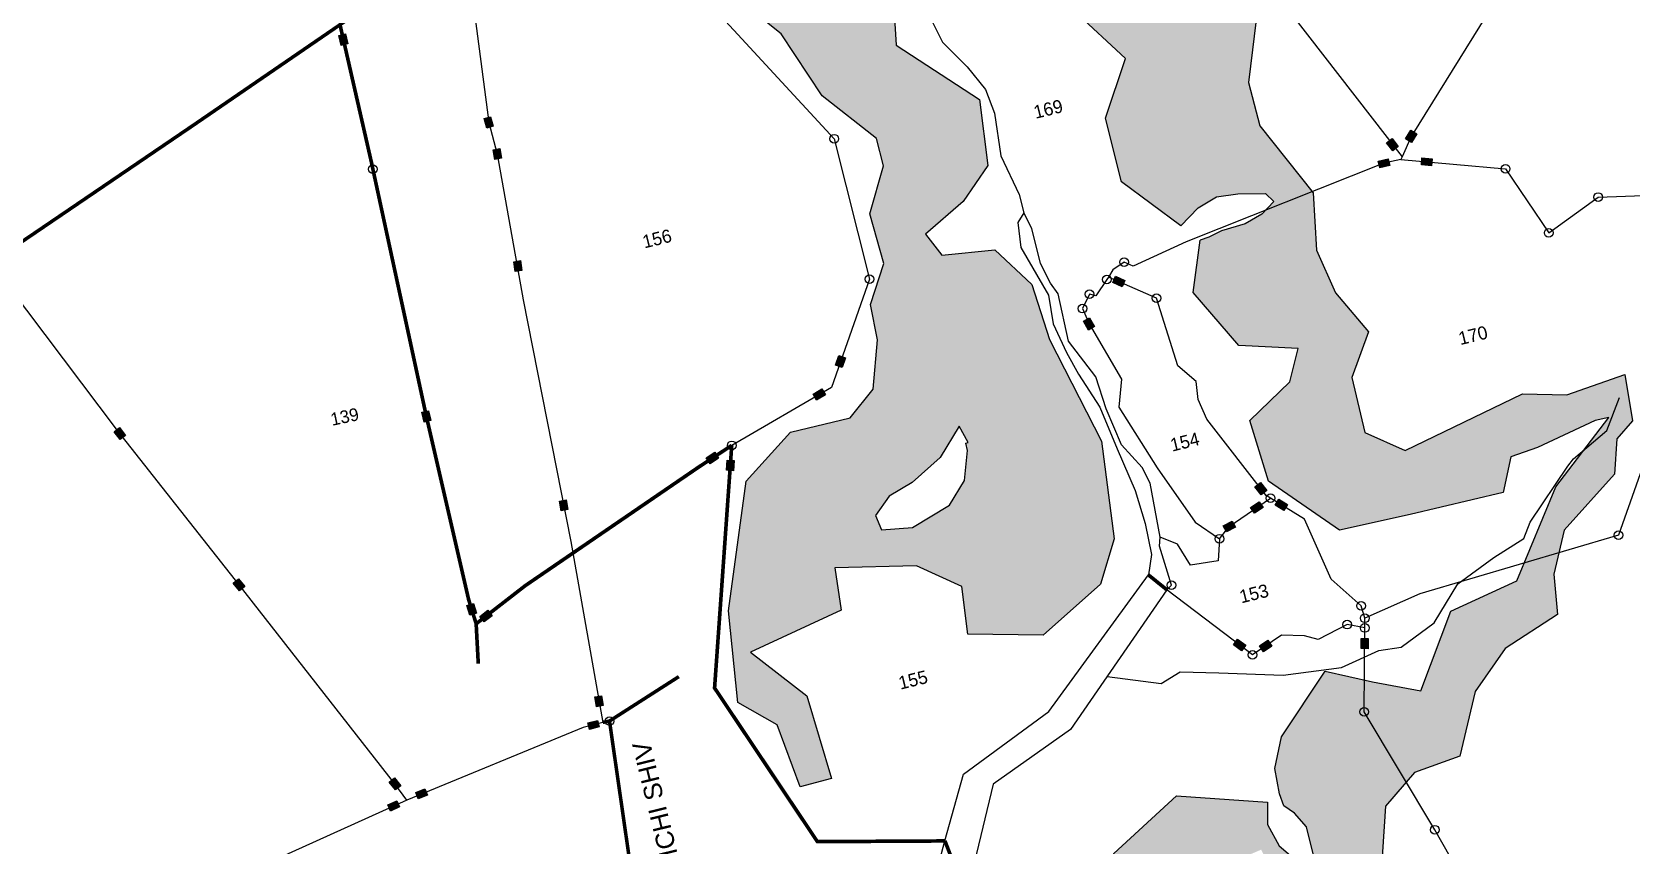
# Model space of a CAD drawing. Header units: metres. Extents: x 314244 to 319090, y 1897847 to 1902845.
# Drawn here: x 315878 to 317015, y 1901303 to 1901882 of the extents above; entities that cross this region are included whole.
import ezdxf

# ---------------------------------------------------------------- set-up
doc = ezdxf.new("R2010")
doc.units = ezdxf.units.M
doc.header["$MEASUREMENT"] = 0
doc.linetypes.add('DASHDOT', pattern=[1, 0.5, -0.25, 0, -0.25])
doc.linetypes.add('DIVIDE', pattern=[1.25, 0.5, -0.25, 0, -0.25, 0, -0.25])
for name, color, linetype in [('LINE_WATER', 4, 'Continuous'), ('OFF', 1, 'Continuous'), ('POLY_HATCH', 12, 'Continuous'), ('POLY_PARCEL', 6, 'Continuous'), ('POLY_WATER', 4, 'Continuous'), ('SYM_STONE', 1, 'Continuous'), ('TEXT_MAPOUT', 7, 'Continuous'), ('TEXT_PARCEL', 7, 'Continuous'), ('V_BOUND_LINE', 7, 'Continuous'), ('V_BOUND_STREAM_LINE', 7, 'DASHDOT'), ('V_DIVIDE_LINE', 7, 'DIVIDE')]:
    doc.layers.add(name, color=color, linetype=linetype)
doc.styles.get("Standard").update_dxf_attribs({"font": 'arial.ttf'})
doc.styles.add('TEXT_MAP', font='KRDEV050.TTF')

# ---------------------------------------------------------------- blocks, each defined once
blk = doc.blocks.new('STONESQUAREFILLED')
blk.add_hatch(color=256).paths.add_polyline_path([(0.7, -0.48), (0.7, 0.48), (-0.7, 0.48), (-0.7, -0.48)])
blk.add_lwpolyline([(-0.7, 0.48), (0.7, 0.48), (0.7, -0.48), (-0.7, -0.48)], close=True)
blk = doc.blocks.new('STONE')
blk.add_circle((0, 0), 0.851)

msp = doc.modelspace()

# ---------------------------------------------------------------- hatches: boundary and pattern name
at = {"layer": 'POLY_HATCH'}
h = msp.add_hatch(dxfattribs=at)
h.set_pattern_fill('ZIGZAG', color=256, scale=5.181519, angle=13.8093, style=0)
h.set_pattern_definition([(13.80926, (316196.78, 1897551.823), (12.049036, 19.90258), [16.45132, -16.45132]), (103.80926, (316212.756, 1897555.75), (-19.90258, 12.049036), [16.45132, -16.45132])])
h.paths.add_polyline_path([(316860.9, 1901355), (316893.2, 1901366.6), (316904.2, 1901412.5), (316925.4, 1901443.2), (316962.7, 1901467.3), (316960.1, 1901496.1), (316967.4, 1901527.4), (317003.3, 1901567.3), (317004.9, 1901592.4), (317015.9, 1901605.2), (317010.6, 1901638.2), (316969.3, 1901623.6), (316937.9, 1901624.4), (316854.3, 1901584), (316825.7, 1901596.8), (316816.5, 1901636.1), (316828.3, 1901668.5), (316804.9, 1901696.3), (316791.4, 1901726.5), (316789, 1901767.5), (316751, 1901815.1), (316743.1, 1901845.8), (316749.9, 1901902), (316735.1, 1901931.1), (316725.1, 1901953.3), (316735.1, 1901990), (316730.6, 1902023.3), (316696.8, 1902076.7), (316694, 1902112.8), (316647.1, 1902121), (316610.7, 1902109.3), (316571.2, 1902126.6), (316557.3, 1902148.7), (316503.8, 1902180.3), (316497.9, 1902199.5), (316494.3, 1902232.1), (316466.3, 1902249), (316457, 1902268.9), (316452.4, 1902295.7), (316456, 1902312.3), (316411.2, 1902338.1), (316402.4, 1902355.7), (316392, 1902380.2), (316366.5, 1902409.8), (316337.9, 1902438.8), (316332.3, 1902464.9), (316314.5, 1902456.8), (316315.5, 1902447.8), (316323, 1902415.3), (316359.1, 1902392.3), (316356.4, 1902365.4), (316332.7, 1902341.4), (316344.4, 1902295.4), (316390, 1902282.8), (316370.4, 1902255.7), (316358.2, 1902250), (316361.7, 1902238.1), (316367, 1902223.1), (316379.1, 1902204), (316397.6, 1902192.1), (316412.6, 1902190.9), (316425.9, 1902186.8), (316439.5, 1902177.9), (316446.8, 1902161.7), (316456.2, 1902143.5), (316470, 1902130.6), (316493.1, 1902123.2), (316516.7, 1902127.8), (316555.9, 1902088.5), (316619.2, 1902073), (316667.1, 1902094.1), (316663.6, 1902070.2), (316684.3, 1902033.7), (316639.5, 1902010.2), (316591.4, 1901970.5), (316593.1, 1901939), (316619.3, 1901896.6), (316655.5, 1901863), (316641.3, 1901820.4), (316652.8, 1901775.2), (316695, 1901743.8), (316707.3, 1901756.7), (316720.3, 1901764.6), (316735.5, 1901766.7), (316755, 1901766.8), (316761.1, 1901761.3), (316752.4, 1901752.1), (316740.7, 1901745.3), (316723.9, 1901740.4), (316714.8, 1901735.8), (316708.7, 1901733.6), (316703.7, 1901696.4), (316736, 1901658.7), (316778.2, 1901656.6), (316772.3, 1901632.9), (316743.9, 1901605.3), (316757.3, 1901562.2), (316807.6, 1901527.3), (316857.9, 1901538.5), (316924, 1901554.3), (316929.5, 1901579.5), (316948.5, 1901586.2), (316989.5, 1901605.5), (316999.1, 1901607.5), (316961.4, 1901558.3), (316933.8, 1901491.3), (316886.9, 1901469.7), (316865.6, 1901413.2), (316831.2, 1901419.6), (316797.4, 1901427.1), (316766.4, 1901380.3), (316761.6, 1901357.8), (316765.1, 1901339.9), (316768, 1901331.2), (316775.6, 1901326), (316784.2, 1901316.3), (316789, 1901297.1), (316793.5, 1901275.5), (316786.5, 1901281.6), (316777.7, 1901292), (316764.8, 1901302.9), (316756.4, 1901318.1), (316756.4, 1901333.8), (316691.7, 1901338.5), (316647.2, 1901297.3), (316639.1, 1901246.4), (316629.1, 1901216.1), (316637.7, 1901213.2), (316645.2, 1901208), (316649.6, 1901199.7), (316655.6, 1901201.1), (316660.6, 1901206.3), (316666.4, 1901221), (316671.6, 1901238), (316680, 1901254.9), (316690.7, 1901268.6), (316713.7, 1901283.6), (316752, 1901300.1), (316755.1, 1901293.8), (316743.1, 1901288.5), (316731.1, 1901280), (316716.5, 1901249.8), (316718.4, 1901216.6), (316734.9, 1901184.6), (316731.2, 1901183.7), (316729.7, 1901186.4), (316712.5, 1901202.6), (316704, 1901208.3), (316692.7, 1901206.3), (316682.1, 1901188.8), (316669, 1901184.8), (316657.2, 1901188.2), (316647.9, 1901174.9), (316641.1, 1901148.2), (316650.2, 1901111.2), (316670.8, 1901081.8), (316699.9, 1901071.7), (316721.1, 1901065.2), (316740.7, 1901059), (316739.5, 1901050.9), (316723.7, 1901051.7), (316713.7, 1901047.7), (316715.5, 1901034), (316727, 1901006.3), (316739.1, 1900982.6), (316760.8, 1900964.4), (316796, 1900958.2), (316815.1, 1900960.5), (316831.5, 1900966.9), (316845.8, 1900969.7), (316852.2, 1900959.5), (316847.4, 1900950.4), (316840.1, 1900947.9), (316828.9, 1900942.8), (316812.6, 1900938.8), (316811.8, 1900926), (316810.8, 1900917.2), (316804.6, 1900917.2), (316792.9, 1900919.8), (316775.4, 1900924.1), (316740.4, 1900935.9), (316716.2, 1900954.3), (316698.6, 1900981.3), (316696.7, 1901005.1), (316697, 1901029.5), (316693.3, 1901044.3), (316679.7, 1901055), (316662.4, 1901068), (316644.2, 1901084.7), (316633.4, 1901106.3), (316623.1, 1901128.9), (316623.4, 1901153.3), (316635.1, 1901178.9), (316639.6, 1901189.4), (316615.7, 1901213.6), (316581.5, 1901207.2), (316560.7, 1901162.1), (316574.1, 1901119), (316595.9, 1901074.7), (316638.2, 1901042.7), (316675.4, 1901024.8), (316679.8, 1900975.4), (316716.9, 1900928.4), (316776.5, 1900904.7), (316820, 1900900.4), (316800.4, 1900883.1), (316757.6, 1900868.1), (316764.3, 1900816), (316797.6, 1900787.5), (316864.6, 1900773.7), (316929.5, 1900777.9), (316989.4, 1900809.2), (317003.2, 1900850.1), (317022.5, 1900842.4), (317066.5, 1900852.8), (317089.4, 1900892.7), (317112.7, 1900921.5), (317133.9, 1900919), (317152.8, 1900903.1), (317141.8, 1900883.8), (317100.9, 1900844.3), (317099.5, 1900795.9), (317121.4, 1900777.4), (317184.6, 1900778.8), (317224.5, 1900782.6), (317235, 1900761.3), (317188.7, 1900743.9), (317157.6, 1900717.3), (317076.9, 1900683.7), (317080.2, 1900653.8), (317087.2, 1900615.2), (317158.4, 1900598.8), (317210.1, 1900577.9), (317243.9, 1900570.7), (317265.5, 1900587.7), (317286.1, 1900602.9), (317295.8, 1900621), (317303.8, 1900633.1), (317311.9, 1900641.4), (317323.8, 1900647.4), (317330.8, 1900647.6), (317333.9, 1900638.2), (317326.1, 1900625.3), (317320.9, 1900614.6), (317311.2, 1900605.9), (317299.9, 1900591.4), (317281.4, 1900580.6), (317270.3, 1900574.7), (317260.1, 1900567.2), (317241, 1900537.9), (317295.3, 1900486.2), (317343.9, 1900504.2), (317386.2, 1900511.8), (317438.6, 1900484.7), (317486.7, 1900478.3), (317499.2, 1900442.2), (317560.5, 1900411.7), (317615.3, 1900414.3), (317638.2, 1900401.7), (317668.1, 1900370.7), (317690.4, 1900347.5), (317735.2, 1900325), (317711.8, 1900356), (317712.8, 1900389.8), (317662.2, 1900386.6), (317625.2, 1900443.3), (317585.1, 1900443.6), (317543.9, 1900464.5), (317529.3, 1900499.3), (317513, 1900537.7), (317475.7, 1900545.9), (317440.5, 1900569.1), (317425.8, 1900594.2), (317392.7, 1900618.8), (317369.3, 1900646.5), (317361.1, 1900668.3), (317316.3, 1900694.1), (317309.1, 1900731.5), (317318.9, 1900759.3), (317298.6, 1900777.4), (317283.3, 1900815.2), (317290.4, 1900844), (317241.5, 1900880), (317232.2, 1900929), (317213.3, 1900938.5), (317196.4, 1900966.3), (317194.3, 1900996), (317160.3, 1901007.5), (317119.9, 1900979.4), (317058.1, 1900985.6), (317021.6, 1900938.2), (316983.5, 1900930.1), (316930.5, 1900936.8), (316880, 1900975.7), (316861.2, 1901004.6), (316822.5, 1901022.2), (316797.4, 1901053.5), (316797.4, 1901087.9), (316760.9, 1901119.7), (316761.1, 1901137.1), (316772.3, 1901158.8), (316777.4, 1901212.2), (316805.5, 1901247.8), (316833.4, 1901254.2), (316837.1, 1901280.6), (316840.4, 1901331.1)])
h.paths.add_polyline_path([(317080.7, 1900943.2), (317087.2, 1900939.3), (317100.3, 1900930.7), (317099.9, 1900925.9), (317097.8, 1900924.6), (317091.5, 1900912.1), (317077.4, 1900889.8), (317057.3, 1900869.2), (317034.4, 1900860.5), (317007.4, 1900864.8), (316987, 1900877.8), (316985.7, 1900889.3), (316996.1, 1900888.7), (317022.7, 1900885.8), (317050.8, 1900895.8), (317067.5, 1900914.1)], flags=16)
h.paths.add_polyline_path([(316601.6, 1901663), (316588.9, 1901702.1), (316562.6, 1901726.8), (316524.9, 1901723.1), (316513.3, 1901738), (316540.1, 1901761.1), (316557.7, 1901786.8), (316551.7, 1901833.7), (316492.5, 1901872.4), (316490.5, 1901903.1), (316470.5, 1901926.9), (316417.4, 1901956.1), (316429.5, 1901989), (316400.1, 1902041.2), (316377.3, 1902066.7), (316322.8, 1902061.3), (316293.4, 1902024.1), (316255.5, 1902041.1), (316197.1, 1902011.5), (316141.1, 1901972.6), (316137.7, 1902014), (316153.2, 1902033.1), (316117.6, 1902055.5), (316170.3, 1902090.5), (316126.9, 1902117.8), (316077.4, 1902066.4), (316073.6, 1902020.7), (316102.2, 1901995), (316107.2, 1901973.2), (316096, 1901915.1), (316116.4, 1901912.5), (316192.9, 1901942.2), (316228.5, 1901947.3), (316266.6, 1901932), (316316.8, 1901923.8), (316346.7, 1901935.5), (316374.4, 1901929.8), (316378, 1901906.9), (316410.8, 1901880.6), (316439.8, 1901836.5), (316478.5, 1901806), (316483.6, 1901786.7), (316473.8, 1901752.4), (316483.7, 1901717.2), (316474.3, 1901687.9), (316479.3, 1901662.8), (316476.2, 1901627.8), (316459.8, 1901607.2), (316417.3, 1901597.1), (316385.8, 1901562.3), (316373.3, 1901470), (316380, 1901404.8), (316407.8, 1901389), (316424.2, 1901344.7), (316446.6, 1901350.8), (316429.1, 1901409.5), (316388.9, 1901440.6), (316453.3, 1901470.5), (316449, 1901500.7), (316506.9, 1901502.1), (316539.3, 1901487.4), (316543.4, 1901453.5), (316596.9, 1901452.6), (316637.7, 1901488.9), (316647.5, 1901521.3), (316638.4, 1901590.7)])
h.paths.add_polyline_path([(316537.2, 1901601.3), (316543.8, 1901589.8), (316542, 1901589.3), (316543.3, 1901584), (316541, 1901562.8), (316530.4, 1901545.2), (316504.2, 1901529.4), (316482.1, 1901527.7), (316477.7, 1901537.9), (316487.5, 1901551.5), (316503.9, 1901561.2), (316523.9, 1901579.2)], flags=17)

# ---------------------------------------------------------------- linework, layer by layer
at = {"layer": 'LINE_WATER'}
for points in [[(316517.2, 1901891.2), (316525.4, 1901874.6), (316543, 1901857.1), (316555.9, 1901840.8), (316562.4, 1901824), (316566.9, 1901793.6), (316579.9, 1901766.3), (316583.3, 1901753.1)], [(316642.6, 1901423.4), (316680.8, 1901418.2), (316694.5, 1901426.6), (316721.8, 1901425.8), (316767.6, 1901424.2), (316809, 1901429.6), (316835.7, 1901441.8), (316851.6, 1901444.2), (316875.1, 1901461.4), (316891.8, 1901489.3), (316917.3, 1901508), (316938.8, 1901521.4), (316943.3, 1901533), (316970.1, 1901572.9), (316974, 1901578.2), (316997.8, 1901598.2), (317006.8, 1901621.8)]]:
    msp.add_lwpolyline(points, dxfattribs=at)
at = {"layer": 'OFF', "const_width": 2.59}
msp.add_lwpolyline([(316671.8, 1901495.6), (316684.9, 1901485)], dxfattribs=at)
at = {"layer": 'POLY_HATCH'}
for points in [[(316695, 1901743.8), (316652.8, 1901775.2), (316641.3, 1901820.4), (316655.5, 1901863), (316619.3, 1901896.6), (316593.1, 1901939), (316591.4, 1901970.5), (316639.5, 1902010.2), (316684.3, 1902033.7), (316663.6, 1902070.2), (316667.1, 1902094.1), (316619.2, 1902073), (316555.9, 1902088.5), (316516.7, 1902127.8)], [(316490.5, 1901903.1), (316492.5, 1901872.4), (316551.7, 1901833.7), (316557.7, 1901786.8), (316540.1, 1901761.1), (316513.3, 1901738), (316524.9, 1901723.1), (316562.6, 1901726.8), (316588.9, 1901702.1), (316601.6, 1901663), (316638.4, 1901590.7), (316647.5, 1901521.3), (316637.7, 1901488.9), (316596.9, 1901452.6), (316543.4, 1901453.5), (316539.3, 1901487.4), (316506.9, 1901502.1), (316449, 1901500.7), (316453.3, 1901470.5), (316388.9, 1901440.6), (316429.1, 1901409.5), (316446.6, 1901350.8), (316424.2, 1901344.7), (316407.8, 1901389), (316380, 1901404.8), (316373.3, 1901470), (316385.8, 1901562.3), (316417.3, 1901597.1), (316459.8, 1901607.2), (316476.2, 1901627.8), (316479.3, 1901662.8), (316474.3, 1901687.9), (316483.7, 1901717.2), (316473.8, 1901752.4), (316483.6, 1901786.7), (316478.5, 1901806), (316439.8, 1901836.5), (316410.8, 1901880.6), (316378, 1901906.9)], [(316749.9, 1901902), (316743.1, 1901845.8), (316751, 1901815.1), (316789, 1901767.5), (316791.4, 1901726.5), (316804.9, 1901696.3), (316828.3, 1901668.5), (316816.5, 1901636.1), (316825.7, 1901596.8), (316854.3, 1901584), (316937.9, 1901624.4), (316969.3, 1901623.6), (317010.6, 1901638.2), (317015.9, 1901605.2), (317004.9, 1901592.4), (317003.3, 1901567.3), (316967.4, 1901527.4), (316960.1, 1901496.1), (316962.7, 1901467.3), (316925.4, 1901443.2), (316904.2, 1901412.5), (316893.2, 1901366.6), (316860.9, 1901355), (316840.4, 1901331.1), (316837.1, 1901280.6)], [(316695, 1901743.8), (316707.3, 1901756.7), (316720.3, 1901764.6), (316735.5, 1901766.7), (316755, 1901766.8), (316761.1, 1901761.3), (316752.4, 1901752.1), (316740.7, 1901745.3), (316723.9, 1901740.4), (316714.8, 1901735.8), (316708.7, 1901733.6)], [(316761.6, 1901357.8), (316766.4, 1901380.3), (316797.4, 1901427.1), (316831.2, 1901419.6), (316865.6, 1901413.2), (316886.9, 1901469.7), (316933.8, 1901491.3), (316961.4, 1901558.3), (316999.1, 1901607.5), (316989.5, 1901605.5), (316948.5, 1901586.2), (316929.5, 1901579.5), (316924, 1901554.3), (316857.9, 1901538.5), (316807.6, 1901527.3), (316757.3, 1901562.2), (316743.9, 1901605.3), (316772.3, 1901632.9), (316778.2, 1901656.6), (316736, 1901658.7), (316703.7, 1901696.4), (316708.7, 1901733.6)], [(316756.4, 1901333.8), (316756.4, 1901318.1), (316764.8, 1901302.9), (316777.7, 1901292), (316786.5, 1901281.6), (316793.5, 1901275.5), (316789, 1901297.1), (316784.2, 1901316.3), (316775.6, 1901326), (316768, 1901331.2), (316765.1, 1901339.9), (316761.6, 1901357.8)], [(316629.1, 1901216.1), (316639.1, 1901246.4), (316647.2, 1901297.3), (316691.7, 1901338.5), (316756.4, 1901333.8)]]:
    msp.add_lwpolyline(points, dxfattribs=at)
msp.add_lwpolyline([(316537.2, 1901601.3), (316523.9, 1901579.2), (316503.9, 1901561.2), (316487.5, 1901551.5), (316477.7, 1901537.9), (316482.1, 1901527.7), (316504.2, 1901529.4), (316530.4, 1901545.2), (316541, 1901562.8), (316543.3, 1901584), (316542, 1901589.3), (316543.8, 1901589.8)], close=True, dxfattribs=at)
at = {"layer": 'POLY_PARCEL'}
for points in [[(317030, 1902097.7), (317022.1, 1902080.8), (316941.8, 1901941.8), (316858.7, 1901807.5), (316852.2, 1901792.9)], [(316662.5, 1902037.4), (316673.3, 1902024), (316852.2, 1901792.9)], [(316181.9, 1901978.4), (316202.8, 1901817.5), (316208.9, 1901795), (316227.3, 1901691.2), (316261.1, 1901519.4), (316283.9, 1901390.6)], [(316354.1, 1901908.3), (316448.5, 1901805.9), (316473.5, 1901705.9), (316446.6, 1901629), (316375.6, 1901587.7)], [(316851.3, 1901791), (316839.3, 1901788.4), (316698.6, 1901732.6), (316660.9, 1901715.1), (316654.5, 1901718), (316646.6, 1901712.7), (316643.5, 1901707.5)], [(316852.2, 1901792.9), (316851.3, 1901791)], [(316851.3, 1901791), (316925.8, 1901784.5), (316956.4, 1901738.9), (316991.6, 1901764.4), (317036.8, 1901765.9), (317038.8, 1901778.5), (317078.3, 1901784.4), (317106, 1901723.4)], [(316144.6, 1901335.4), (316136.2, 1901346.9), (316025.3, 1901488.5), (315938.9, 1901598.4), (315848.9, 1901717.6)], [(316642.3, 1901705.7), (316634.4, 1901694.2), (316629.9, 1901695.3), (316625, 1901685), (316629.6, 1901674.1)], [(316643.5, 1901707.5), (316642.3, 1901705.7)], [(316758.7, 1901550.2), (316755.5, 1901552.1), (316713.4, 1901606.4), (316707.2, 1901620.3), (316705.9, 1901633.1), (316692.7, 1901644.3), (316677.6, 1901692.5), (316643.5, 1901707.5)], [(316629.6, 1901674.1), (316652.6, 1901634.9), (316650.7, 1901615), (316678, 1901571.8), (316705, 1901533.1), (316722.3, 1901521.3)], [(317050.8, 1901650.8), (317006, 1901523.8)], [(316722.3, 1901521.3), (316729.3, 1901530), (316758.7, 1901550.2)], [(316825.6, 1901464.7), (316823, 1901473.5), (316801.8, 1901492.6), (316782.9, 1901535.3), (316758.7, 1901550.2)], [(316722.3, 1901521.3), (316721.5, 1901505.6), (316701.7, 1901502.4), (316692.4, 1901517.4), (316680.2, 1901522.4)], [(317006, 1901523.8), (316864.7, 1901482.2), (316825.6, 1901464.7)], [(316825.6, 1901457.8), (316813.1, 1901460.2), (316792.5, 1901449.5), (316782.9, 1901452.3), (316766.5, 1901452.7), (316745.8, 1901438.7), (316684.9, 1901485)], [(316825.6, 1901457.8), (316825.6, 1901464.7)], [(316903, 1901233.3), (316900, 1901252.2), (316892.3, 1901284.5), (316875.5, 1901314.3), (316825.2, 1901398.2), (316825.6, 1901457.8)], [(316283.9, 1901390.6), (316270, 1901387.1), (316144.6, 1901335.4)], [(316144.6, 1901335.4), (316053, 1901293.8)]]:
    msp.add_lwpolyline(points, dxfattribs=at)
at = {"layer": 'POLY_WATER'}
for points in [[(316583.3, 1901753.1), (316578.9, 1901746.3), (316581.1, 1901728.5), (316600.8, 1901694.5), (316604, 1901674.1), (316613.6, 1901653.9), (316622.1, 1901638.4), (316637.3, 1901615), (316649.6, 1901585.2), (316662.5, 1901555.5), (316669.6, 1901532.1), (316674.1, 1901510), (316671.8, 1901495.6)], [(316680.2, 1901522.4), (316673.1, 1901560.8), (316667.5, 1901571.9), (316652.6, 1901588.2), (316641.9, 1901613.8), (316634.5, 1901636.5), (316615.1, 1901661.8), (316607.6, 1901695.5), (316602.2, 1901703.1), (316595.1, 1901717.1), (316589, 1901742), (316583.3, 1901753.1)], [(316684.9, 1901485), (316688.3, 1901488.2), (316679.6, 1901516.1), (316680.2, 1901522.4)], [(316527.2, 1901306.3), (316540.4, 1901353.8), (316601, 1901398.3), (316671.8, 1901495.6)], [(316684.9, 1901485), (316616.5, 1901385.5)], [(316616.5, 1901385.5), (316561.5, 1901346.6), (316536.4, 1901242.1), (316510.9, 1901180.3), (316497.1, 1901052.7)], [(316566.3, 1900477.1), (316521.8, 1900514.1), (316505.3, 1900666), (316344, 1900761.6), (316329.7, 1900785.5), (316314.4, 1900804.2), (316315.1, 1900839.9), (316325.3, 1900908), (316316.3, 1900946.9), (316343.1, 1900980.2), (316411, 1900991.9), (316468.1, 1901064.5), (316485.2, 1901158.9), (316489.1, 1901162.4), (316527.2, 1901306.3)]]:
    msp.add_lwpolyline(points, dxfattribs=at)
at = {"layer": 'V_BOUND_LINE'}
for points, const_width in [([(315848.9, 1901717.6), (315993.3, 1901815.8), (316144.8, 1901919.7), (316181.9, 1901978.4)], 2.51), ([(316375.6, 1901587.7), (316352, 1901572.2), (316228.8, 1901487.9), (316193.9, 1901460.8), (316188.5, 1901478.2), (316158.5, 1901608.3), (316119.3, 1901789.7), (316097.1, 1901887)], 2.59), ([(316527.2, 1901306.3), (316436.5, 1901305.8), (316363.4, 1901415.1), (316375.6, 1901587.7)], 2.59), ([(316283.9, 1901390.6), (316288.7, 1901391.6)], 2.51), ([(316288.7, 1901391.6), (316308, 1901257.6), (316310.8, 1901254), (316338.3, 1901121.5), (316342.1, 1901116.7), (316381.2, 1900894.6)], 2.51)]:
    msp.add_lwpolyline(points, dxfattribs=dict(at, const_width=const_width))
at = {"layer": 'V_BOUND_STREAM_LINE', "ltscale": 10, "const_width": 2.59}
msp.add_lwpolyline([(316527.2, 1901306.3), (316535.6, 1901284.4), (316493, 1901149.3), (316479.4, 1901050.4), (316412.2, 1900983.8), (316346.5, 1900968.5), (316325.7, 1900947.6), (316334.1, 1900910.9), (316320.8, 1900824.2), (316340.6, 1900778.8), (316513.7, 1900671.7), (316526.6, 1900568.2), (316564.5, 1900489.3), (316582.3, 1900482.3)], dxfattribs=at)
at = {"layer": 'V_DIVIDE_LINE', "ltscale": 10}
for points, const_width in [([(316195.4, 1901432.4), (316193.9, 1901460.8)], 2.59), ([(316288.7, 1901391.6), (316338, 1901423.2)], 2.51)]:
    msp.add_lwpolyline(points, dxfattribs=dict(at, const_width=const_width))

# ---------------------------------------------------------------- block references
at = {"layer": 'SYM_STONE'}
for name, p, xscale, yscale, zscale, rotation in [('STONESQUAREFILLED', (316099.5, 1901876.3), 5.181518504378234, 5.181518504378234, 5.181518504378234, 282.8236972569836), ('STONESQUAREFILLED', (316202.8, 1901817.5), 5.022581855959953, 5.022581855959953, 5.022581855959953, 285.16936664712), ('STONE', (316448.5, 1901805.9), 3.627062953064763, 3.627062953064763, 3.627062953064763, 13.80925698657685), ('STONESQUAREFILLED', (316845.3, 1901801.7), 5.181518504378233, 5.181518504378233, 5.181518504378233, 127.7368807214993), ('STONESQUAREFILLED', (316858.7, 1901807.5), 5.181518504378233, 5.181518504378233, 5.181518504378233, 58.22355475583301), ('STONESQUAREFILLED', (316208.9, 1901795), 5.022581855959953, 5.022581855959953, 5.022581855959953, 280.0597451816543), ('STONESQUAREFILLED', (316839.3, 1901788.4), 5.181518504378234, 5.181518504378234, 5.181518504378234, 13.80925698657685), ('STONESQUAREFILLED', (316869.7, 1901789.4), 5.181518504378234, 5.181518504378234, 5.181518504378234, 355.0110230207545), ('STONE', (316120.4, 1901784.2), 3.627062953064763, 3.627062953064763, 3.627062953064763, 13.80925698657685), ('STONE', (316925.8, 1901784.5), 3.627062953064763, 3.627062953064763, 3.627062953064763, 13.80925698657685), ('STONE', (316991.6, 1901764.4), 3.627062953064763, 3.627062953064763, 3.627062953064763, 13.80925698657685), ('STONE', (316956.4, 1901738.9), 3.627062953064763, 3.627062953064763, 3.627062953064763, 13.80925698657685), ('STONESQUAREFILLED', (316223.5, 1901715.3), 5.022581855959953, 5.022581855959953, 5.022581855959953, 278.9866274367754), ('STONE', (316654.5, 1901718), 3.627062953064763, 3.627062953064763, 3.627062953064763, 13.80925698657685), ('STONE', (316473.5, 1901705.9), 3.627062953064763, 3.627062953064763, 3.627062953064763, 13.80925698657685), ('STONE', (316642.3, 1901705.7), 3.627062953064763, 3.627062953064763, 3.627062953064763, 13.80925698657685), ('STONESQUAREFILLED', (316650.8, 1901704.3), 5.181518504378234, 5.181518504378234, 5.181518504378234, 336.186012965491), ('STONE', (316625, 1901685), 3.627062953064763, 3.627062953064763, 3.627062953064763, 13.80925698657685), ('STONE', (316629.9, 1901695.3), 3.627062953064763, 3.627062953064763, 3.627062953064763, 13.80925698657685), ('STONE', (316677.6, 1901692.5), 3.627062953064763, 3.627062953064763, 3.627062953064763, 13.80925698657685), ('STONESQUAREFILLED', (316629.6, 1901674.1), 5.181518504378234, 5.181518504378234, 5.181518504378234, 300.3188589182602), ('STONESQUAREFILLED', (316453, 1901647.4), 5.181518504378233, 5.181518504378233, 5.181518504378233, 70.68629983989777), ('STONESQUAREFILLED', (316437.8, 1901623.9), 5.181518504378234, 5.181518504378234, 5.181518504378234, 210.1838253760226), ('STONESQUAREFILLED', (316158.5, 1901608.3), 5.181518504378234, 5.181518504378234, 5.181518504378234, 282.9798702192497), ('STONESQUAREFILLED', (315940.6, 1901596.1), 5.022581855959953, 5.022581855959953, 5.022581855959953, 308.1915781722512), ('STONE', (316375.6, 1901587.7), 3.627062953064763, 3.627062953064763, 3.627062953064763, 13.80925698657685), ('STONESQUAREFILLED', (316361.9, 1901578.7), 5.181518504378234, 5.181518504378234, 5.181518504378234, 213.3081014635493), ('STONESQUAREFILLED', (316374.6, 1901573.5), 5.181518504378233, 5.181518504378233, 5.181518504378233, 265.9674220576541), ('STONESQUAREFILLED', (316751.8, 1901556.9), 5.181518504378234, 5.181518504378234, 5.181518504378234, 127.8723827270593), ('STONE', (316758.7, 1901550.2), 3.627062953064763, 3.627062953064763, 3.627062953064763, 13.80925698657685), ('STONESQUAREFILLED', (316256.1, 1901545), 5.022581855959952, 5.022581855959952, 5.022581855959952, 281.1385208264954), ('STONESQUAREFILLED', (316748.9, 1901543.5), 5.181518504378234, 5.181518504378234, 5.181518504378234, 214.5302567217158), ('STONESQUAREFILLED', (316766.4, 1901545.4), 5.181518504378233, 5.181518504378233, 5.181518504378233, 328.3130388257754), ('STONESQUAREFILLED', (316729.3, 1901530), 5.181518504378233, 5.181518504378233, 5.181518504378233, 27.5183315223346), ('STONE', (316722.3, 1901521.3), 3.627062953064763, 3.627062953064763, 3.627062953064763, 13.80925698657685), ('STONE', (317006, 1901523.8), 3.627062953064763, 3.627062953064763, 3.627062953064763, 13.80925698657685), ('STONESQUAREFILLED', (316025.3, 1901488.5), 5.022581855959952, 5.022581855959952, 5.022581855959952, 308.0663181868045), ('STONE', (316688.3, 1901488.2), 3.627062953064763, 3.627062953064763, 3.627062953064763, 13.80925698657685), ('STONESQUAREFILLED', (316190.7, 1901471.1), 5.181518504378233, 5.181518504378233, 5.181518504378233, 287.1827771701394), ('STONESQUAREFILLED', (316200.9, 1901466.3), 5.181518504378234, 5.181518504378234, 5.181518504378234, 37.84007230391962), ('STONE', (316813.1, 1901460.2), 3.627062953064763, 3.627062953064763, 3.627062953064763, 13.80925698657685), ('STONE', (316825.6, 1901457.8), 3.627062953064763, 3.627062953064763, 3.627062953064763, 13.80925698657685), ('STONESQUAREFILLED', (316736.6, 1901445.7), 5.181518504378234, 5.181518504378234, 5.181518504378234, 142.7655781434244), ('STONESQUAREFILLED', (316825.5, 1901446.7), 5.181518504378234, 5.181518504378234, 5.181518504378234, 269.5883322340326), ('STONE', (316745.8, 1901438.7), 3.627062953064763, 3.627062953064763, 3.627062953064763, 13.80925698657685), ('STONESQUAREFILLED', (316755.2, 1901445), 5.181518504378234, 5.181518504378234, 5.181518504378234, 34.03597379614105), ('STONESQUAREFILLED', (316281.2, 1901405.7), 5.022581855959952, 5.022581855959952, 5.022581855959952, 100.022280452382), ('STONE', (316288.7, 1901391.6), 3.515807299171967, 3.515807299171967, 3.515807299171967, 12.06878944985248), ('STONE', (316825.2, 1901398.2), 3.627062953064763, 3.627062953064763, 3.627062953064763, 13.80925698657685), ('STONESQUAREFILLED', (316277.3, 1901388.9), 5.022581855959953, 5.022581855959953, 5.022581855959953, 194.2336046262347), ('STONESQUAREFILLED', (316136.2, 1901346.9), 5.022581855959952, 5.022581855959952, 5.022581855959952, 128.0663181868044), ('STONESQUAREFILLED', (316155.1, 1901339.8), 5.022581855959952, 5.022581855959952, 5.022581855959952, 22.38390463312613), ('STONESQUAREFILLED', (316135.3, 1901331.2), 5.022581855959953, 5.022581855959953, 5.022581855959953, 204.4135390942467), ('STONE', (316875.5, 1901314.3), 3.627062953064763, 3.627062953064763, 3.627062953064763, 13.80925698657685)]:
    msp.add_blockref(name, p, dxfattribs=dict(at, xscale=xscale, yscale=yscale, zscale=zscale, rotation=rotation))
at = {"layer": 'SYM_STONE', "ltscale": 10, "xscale": 3.627062953064763, "yscale": 3.627062953064763, "zscale": 3.627062953064763, "rotation": 13.80925698657685}
for p in [(316823, 1901473.5), (316825.6, 1901464.7)]:
    msp.add_blockref('STONE', p, dxfattribs=at)

# ---------------------------------------------------------------- texts
at = {"layer": 'TEXT_MAPOUT'}
msp.add_text('BHANDARWADICHI SHIV', height=12.954, rotation=103.8093, dxfattribs=at).set_placement((316368.4, 1901170.2))
at = {"layer": 'TEXT_PARCEL', "style": 'TEXT_MAP'}
for s, height, rotation, p in [('169', 9.33, 13.8093, (316591.6, 1901820)), ('156', 9.33, 13.8093, (316313.5, 1901727.8)), ('170', 9.33, 13.8093, (316893.6, 1901659)), ('139', 9.04, 12.0688, (316091.5, 1901601.6))]:
    msp.add_text(s, height=height, rotation=rotation, dxfattribs=at).set_placement(p)
at = {"layer": 'TEXT_PARCEL', "ltscale": 10, "style": 'TEXT_MAP'}
for s, p in [('154', (316688.7, 1901583.2)), ('153', (316737.9, 1901475.3)), ('155', (316495.5, 1901413.9))]:
    msp.add_text(s, height=9.33, rotation=13.8093, dxfattribs=at).set_placement(p)

doc.saveas('drawing.dxf')
